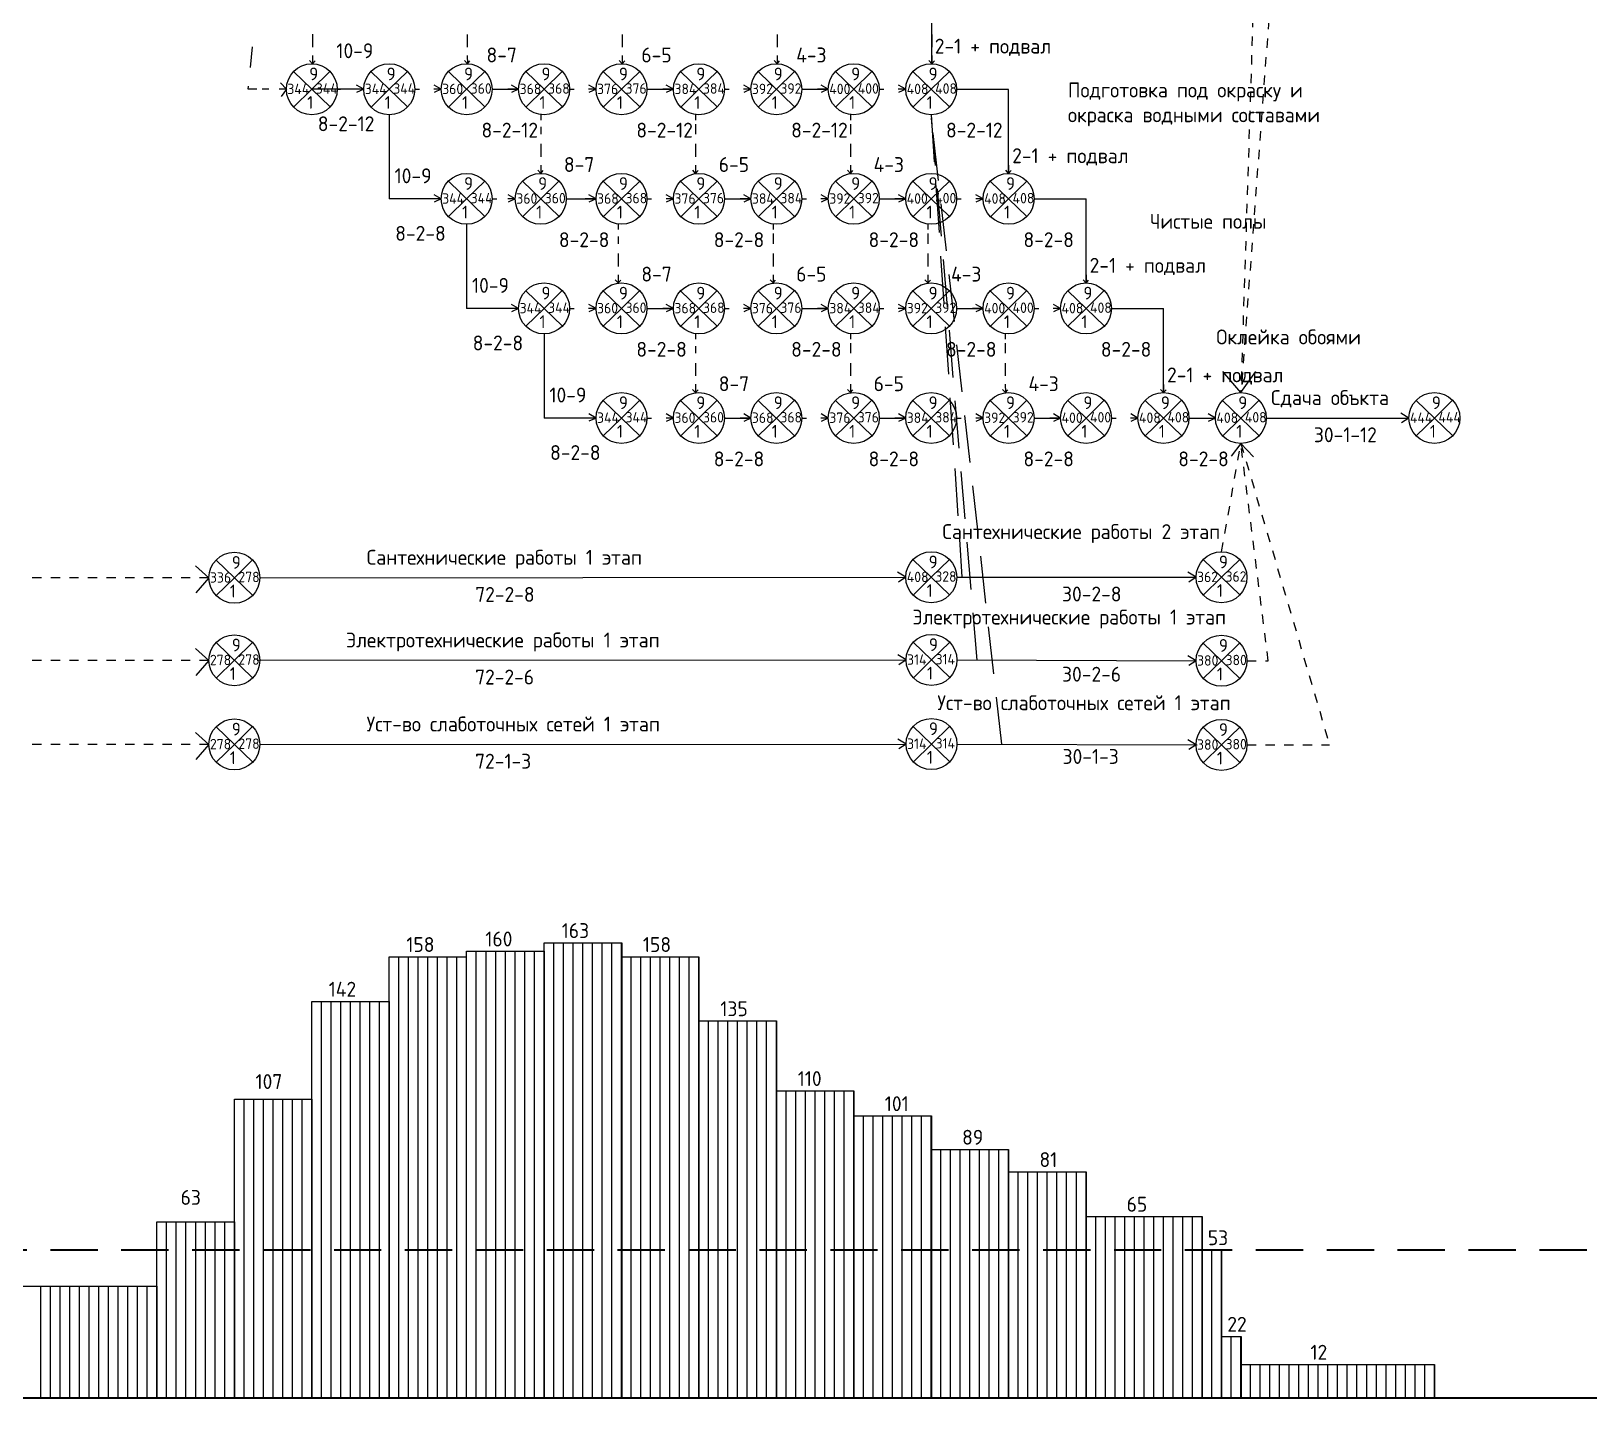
# Model space of a CAD drawing. Header units: millimetres. Extents: x -782 to 10910, y 3841 to 9763.
# Drawn here: x 3675.6 to 3884.8, y 8314 to 8497.6 of the extents above; entities that cross this region are included whole.
import ezdxf

# ---------------------------------------------------------------- set-up
doc = ezdxf.new("R2010")
doc.units = ezdxf.units.MM
doc.linetypes.add('DASHED2', pattern=[9.525, 6.35, -3.175])
doc.linetypes.add('JIS_02_1.2', pattern=[2.5, 1.25, -1.25])
doc.layers.add('A0-08', color=101, linetype='Continuous')
doc.styles.add('GOST-2.304_Type-B', font='GOST_Common.ttf')

msp = doc.modelspace()

# ---------------------------------------------------------------- linework, layer by layer
at = {"linetype": 'JIS_02_1.2', "lineweight": -3}
for p, q in [((3847.80294, 8578.908867), (3838.081627, 8449.079534)), ((3841.770539, 8564.367855), (3838.081627, 8449.079534)), ((3835.481601, 8427.693153), (3838.081627, 8442.239643)), ((3838.081627, 8442.239643), (3849.999142, 8401.75684)), ((3841.760571, 8413.057825), (3838.081627, 8442.239643)), ((3699.461656, 8424.207643), (3466.783294, 8424.207643)), ((3699.461679, 8413.104797), (3456.750844, 8413.067019)), ((3838.901546, 8413.057825), (3841.760571, 8413.057825)), ((3699.461656, 8401.815566), (3445.965984, 8401.765977)), ((3838.901546, 8401.75684), (3849.999142, 8401.75684))]:
    msp.add_line(p, q, dxfattribs=at)
at = {"lineweight": -3}
for p, q in [((3796.583177, 8493.233138), (3796.583177, 8504.534123)), ((3705.043672, 8492.726922), (3705.328191, 8495.533329)), ((3713.366244, 8497.202903), (3713.366244, 8495.475643)), ((3734.16627, 8497.199518), (3734.16627, 8495.472258)), ((3754.974724, 8497.199518), (3754.974724, 8495.472258)), ((3775.774724, 8497.199518), (3775.774724, 8495.472258)), ((3796.574724, 8497.199518), (3796.574724, 8495.472258)), ((3713.374698, 8493.245709), (3712.977523, 8493.677223)), ((3713.366244, 8494.360557), (3713.374698, 8493.245709)), ((3713.374698, 8493.245709), (3713.710921, 8493.634703)), ((3734.174724, 8493.242323), (3733.777549, 8493.673838)), ((3734.16627, 8494.357171), (3734.174724, 8493.242323)), ((3734.174724, 8493.242323), (3734.510947, 8493.631317)), ((3754.983177, 8493.242323), (3754.586003, 8493.673838)), ((3754.974724, 8494.357171), (3754.983177, 8493.242323)), ((3754.983177, 8493.242323), (3755.319401, 8493.631317)), ((3775.783177, 8493.242323), (3775.386003, 8493.673838)), ((3775.774724, 8494.357171), (3775.783177, 8493.242323)), ((3775.783177, 8493.242323), (3776.119401, 8493.631317)), ((3796.583177, 8493.242323), (3796.186003, 8493.673838)), ((3796.591631, 8493.233138), (3796.194456, 8493.664653)), ((3796.574724, 8494.357171), (3796.583177, 8493.242323)), ((3796.583177, 8494.347987), (3796.591631, 8493.233138)), ((3796.583177, 8493.242323), (3796.919401, 8493.631317)), ((3796.591631, 8493.233138), (3796.927854, 8493.622133)), ((3704.749546, 8489.825764), (3704.789758, 8490.222401)), ((3705.891897, 8489.825764), (3704.749546, 8489.825764)), ((3707.52895, 8489.835369), (3706.630143, 8489.844975)), ((3709.861656, 8489.825764), (3708.90492, 8489.825764)), ((3709.861656, 8489.825764), (3709.096639, 8490.669876)), ((3709.861656, 8489.825764), (3709.152386, 8488.869232)), ((3716.701546, 8489.825764), (3717.148042, 8489.825764)), ((3727.101546, 8489.825764), (3727.548042, 8489.825764)), ((3727.101572, 8489.822378), (3727.72661, 8489.822378)), ((3730.661682, 8489.822378), (3729.661123, 8489.822378)), ((3737.501572, 8489.822378), (3737.948067, 8489.822378)), ((3737.501572, 8489.822378), (3741.061682, 8489.822378)), ((3741.061682, 8489.822378), (3739.613523, 8489.822378)), ((3747.901572, 8489.822378), (3748.52661, 8489.822378)), ((3751.461682, 8489.822378), (3750.461123, 8489.822378)), ((3758.301572, 8489.822378), (3758.748067, 8489.822378)), ((3758.301572, 8489.822378), (3761.861682, 8489.822378)), ((3761.861682, 8489.822378), (3760.413523, 8489.822378)), ((3768.701572, 8489.822378), (3769.32661, 8489.822378)), ((3772.261682, 8489.822378), (3771.261123, 8489.822378)), ((3779.101572, 8489.822378), (3779.548067, 8489.822378)), ((3779.101572, 8489.822378), (3782.661682, 8489.822378)), ((3782.661682, 8489.822378), (3781.213523, 8489.822378)), ((3789.501572, 8489.822378), (3790.12661, 8489.822378)), ((3793.061682, 8489.822378), (3792.061123, 8489.822378)), ((3799.901572, 8489.822378), (3806.881627, 8489.822378)), ((3806.881627, 8478.512209), (3806.881627, 8489.813193)), ((3744.026678, 8482.478588), (3744.026678, 8480.751328)), ((3764.835132, 8482.478588), (3764.835132, 8480.751328)), ((3785.635132, 8482.478588), (3785.635132, 8480.751328)), ((3744.035132, 8478.521393), (3743.637957, 8478.952908)), ((3744.026678, 8479.636242), (3744.035132, 8478.521393)), ((3744.035132, 8478.521393), (3744.371355, 8478.910387)), ((3764.843585, 8478.521393), (3764.446411, 8478.952908)), ((3764.835132, 8479.636242), (3764.843585, 8478.521393)), ((3764.843585, 8478.521393), (3765.179809, 8478.910387)), ((3785.643585, 8478.521393), (3785.246411, 8478.952908)), ((3785.635132, 8479.636242), (3785.643585, 8478.521393)), ((3785.643585, 8478.521393), (3785.979809, 8478.910387)), ((3806.890081, 8478.512209), (3806.492906, 8478.943723)), ((3806.881627, 8479.627057), (3806.890081, 8478.512209)), ((3806.890081, 8478.512209), (3807.226304, 8478.901203)), ((3737.501546, 8475.104834), (3737.948042, 8475.104834)), ((3737.501572, 8475.101448), (3738.12661, 8475.101448)), ((3740.615187, 8475.101448), (3739.614627, 8475.101448)), ((3747.455077, 8475.101448), (3747.901572, 8475.101448)), ((3747.901572, 8475.101448), (3751.461682, 8475.101448)), ((3751.461682, 8475.101448), (3750.013523, 8475.101448)), ((3758.301572, 8475.101448), (3758.92661, 8475.101448)), ((3761.861682, 8475.101448), (3760.861123, 8475.101448)), ((3768.701572, 8475.101448), (3769.148067, 8475.101448)), ((3768.701572, 8475.101448), (3772.261682, 8475.101448)), ((3772.261682, 8475.101448), (3770.813523, 8475.101448)), ((3779.101572, 8475.101448), (3779.72661, 8475.101448)), ((3782.661682, 8475.101448), (3781.661123, 8475.101448)), ((3789.501572, 8475.101448), (3789.948067, 8475.101448)), ((3789.501572, 8475.101448), (3793.061682, 8475.101448)), ((3793.061682, 8475.101448), (3791.613523, 8475.101448)), ((3799.901572, 8475.101448), (3800.52661, 8475.101448)), ((3803.461682, 8475.101448), (3802.461123, 8475.101448)), ((3810.301572, 8475.101448), (3817.281627, 8475.101448)), ((3817.281627, 8463.791279), (3817.281627, 8475.092264)), ((3754.426678, 8467.757658), (3754.426678, 8466.030398)), ((3775.235132, 8467.757658), (3775.235132, 8466.030398)), ((3796.035132, 8467.757658), (3796.035132, 8466.030398)), ((3754.435132, 8463.800463), (3754.037957, 8464.231978)), ((3754.426678, 8464.915312), (3754.435132, 8463.800463)), ((3754.435132, 8463.800463), (3754.771355, 8464.189458)), ((3775.243585, 8463.800463), (3774.846411, 8464.231978)), ((3775.235132, 8464.915312), (3775.243585, 8463.800463)), ((3775.243585, 8463.800463), (3775.579809, 8464.189458)), ((3796.043585, 8463.800463), (3795.646411, 8464.231978)), ((3796.035132, 8464.915312), (3796.043585, 8463.800463)), ((3796.043585, 8463.800463), (3796.379809, 8464.189458)), ((3817.290081, 8463.791279), (3816.892906, 8464.222793)), ((3817.281627, 8464.906127), (3817.290081, 8463.791279)), ((3817.290081, 8463.791279), (3817.626304, 8464.180273)), ((3747.901546, 8460.383904), (3748.348042, 8460.383904)), ((3747.901572, 8460.380518), (3748.52661, 8460.380518)), ((3751.461682, 8460.380518), (3750.461123, 8460.380518)), ((3758.301572, 8460.380518), (3758.748067, 8460.380518)), ((3758.301572, 8460.380518), (3761.861682, 8460.380518)), ((3761.861682, 8460.380518), (3760.413523, 8460.380518)), ((3768.701572, 8460.380518), (3769.32661, 8460.380518)), ((3772.261682, 8460.380518), (3771.261123, 8460.380518)), ((3779.101572, 8460.380518), (3779.548067, 8460.380518)), ((3779.101572, 8460.380518), (3782.661682, 8460.380518)), ((3782.661682, 8460.380518), (3781.213523, 8460.380518)), ((3789.501572, 8460.380518), (3790.12661, 8460.380518)), ((3793.061682, 8460.380518), (3792.061123, 8460.380518)), ((3799.901572, 8460.380518), (3800.348067, 8460.380518)), ((3799.901572, 8460.380518), (3803.461682, 8460.380518)), ((3803.461682, 8460.380518), (3802.013523, 8460.380518)), ((3810.301572, 8460.380518), (3810.92661, 8460.380518)), ((3813.861682, 8460.380518), (3812.861123, 8460.380518)), ((3820.701572, 8460.380518), (3827.681627, 8460.371334)), ((3827.681627, 8449.070349), (3827.681627, 8460.371334)), ((3764.826678, 8453.036728), (3764.826678, 8451.309468)), ((3785.635132, 8453.036728), (3785.635132, 8451.309468)), ((3806.435132, 8453.036728), (3806.435132, 8451.309468)), ((3838.081627, 8449.079534), (3835.679024, 8451.910864)), ((3838.081627, 8449.079534), (3840.106812, 8451.910864)), ((3764.835132, 8449.079534), (3764.437957, 8449.511048)), ((3764.826678, 8450.194382), (3764.835132, 8449.079534)), ((3764.835132, 8449.079534), (3765.171355, 8449.468528)), ((3785.643585, 8449.079534), (3785.246411, 8449.511048)), ((3785.635132, 8450.194382), (3785.643585, 8449.079534)), ((3785.643585, 8449.079534), (3785.979809, 8449.468528)), ((3806.443585, 8449.079534), (3806.046411, 8449.511048)), ((3806.435132, 8450.194382), (3806.443585, 8449.079534)), ((3806.443585, 8449.079534), (3806.779809, 8449.468528)), ((3827.690081, 8449.070349), (3827.292906, 8449.501863)), ((3827.681627, 8450.185197), (3827.690081, 8449.070349)), ((3827.690081, 8449.070349), (3828.026304, 8449.459343)), ((3758.301546, 8445.662974), (3758.748042, 8445.662974)), ((3758.301572, 8445.659589), (3758.92661, 8445.659589)), ((3761.861682, 8445.659589), (3760.861123, 8445.659589)), ((3768.701572, 8445.659589), (3769.148067, 8445.659589)), ((3768.701572, 8445.659589), (3772.261682, 8445.659589)), ((3772.261682, 8445.659589), (3770.813523, 8445.659589)), ((3779.101572, 8445.659589), (3779.72661, 8445.659589)), ((3782.661682, 8445.659589), (3781.661123, 8445.659589)), ((3789.501572, 8445.659589), (3789.948067, 8445.659589)), ((3789.501572, 8445.659589), (3793.061682, 8445.659589)), ((3793.061682, 8445.659589), (3791.613523, 8445.659589)), ((3799.901572, 8445.659589), (3800.52661, 8445.659589)), ((3803.461682, 8445.659589), (3802.461123, 8445.659589)), ((3810.301572, 8445.659589), (3810.748067, 8445.659589)), ((3810.301572, 8445.659589), (3813.861682, 8445.659589)), ((3813.861682, 8445.659589), (3812.413523, 8445.659589)), ((3820.701572, 8445.659589), (3821.32661, 8445.659589)), ((3824.261682, 8445.659589), (3823.261123, 8445.659589)), ((3831.101572, 8445.659589), (3834.661682, 8445.659589)), ((3838.081627, 8442.239643), (3836.790984, 8440.536431)), ((3838.081627, 8442.239643), (3839.778666, 8440.444231)), ((3699.461656, 8424.207643), (3697.638436, 8425.811953)), ((3699.461656, 8424.207643), (3697.687676, 8422.1916)), ((3699.463384, 8413.104797), (3697.640164, 8414.709107)), ((3699.463384, 8413.104797), (3697.689404, 8411.088754)), ((3699.466037, 8401.815567), (3697.642816, 8403.419877)), ((3699.466037, 8401.815567), (3697.692056, 8399.799524)), ((3734.081627, 8314.049791), (3734.081627, 8374.049791)), ((3734.081627, 8374.049791), (3744.481601, 8374.049791)), ((3744.481601, 8314.049791), (3744.481601, 8375.174791)), ((3744.481601, 8375.174791), (3754.935724, 8375.174791)), ((3744.481601, 8374.049791), (3744.481601, 8314.049791)), ((3754.935724, 8375.174791), (3754.935724, 8314.049791)), ((3723.681601, 8314.049791), (3723.681601, 8373.299791)), ((3723.681601, 8373.299791), (3734.081627, 8373.299791)), ((3754.935724, 8314.049791), (3754.935724, 8373.299791)), ((3754.935724, 8373.299791), (3765.281627, 8373.299791)), ((3765.281627, 8373.299791), (3765.281627, 8314.049791)), ((3713.281601, 8314.049791), (3713.281601, 8367.299791)), ((3713.281601, 8367.299791), (3723.681601, 8367.299791)), ((3723.681601, 8367.299791), (3723.681601, 8314.049791)), ((3765.281627, 8314.049791), (3765.281627, 8364.674791)), ((3765.281627, 8364.674791), (3775.681627, 8364.674791)), ((3775.681627, 8364.674791), (3775.681627, 8314.049791)), ((3713.281601, 8314.049791), (3713.281601, 8359.404722)), ((3723.681601, 8314.049791), (3723.681601, 8359.404722)), ((3734.081627, 8314.049791), (3734.081627, 8359.404722)), ((3744.481601, 8314.049791), (3744.481601, 8359.404722)), ((3754.935724, 8314.049791), (3754.935724, 8359.404722)), ((3775.681627, 8314.049791), (3775.681627, 8359.404722)), ((3775.681627, 8314.049791), (3775.681627, 8355.299791)), ((3775.681627, 8355.299791), (3786.081627, 8355.299791)), ((3786.081627, 8355.299791), (3786.081627, 8314.049791)), ((3702.881601, 8314.049791), (3702.881601, 8354.174791)), ((3702.881601, 8354.174791), (3713.281601, 8354.174791)), ((3713.281601, 8354.174791), (3713.281601, 8314.049791)), ((3786.081627, 8314.049791), (3786.081627, 8351.924791)), ((3786.081627, 8351.924791), (3796.529307, 8351.924791)), ((3796.529307, 8351.924791), (3796.529307, 8314.049791)), ((3796.529307, 8314.049791), (3796.529307, 8347.424791)), ((3796.529307, 8347.424791), (3806.881627, 8347.424791)), ((3806.881627, 8347.424791), (3806.881627, 8314.049791)), ((3806.881627, 8314.049791), (3806.881627, 8344.424791)), ((3806.881627, 8344.424791), (3817.297986, 8344.424791)), ((3817.297986, 8344.424791), (3817.297986, 8314.049791)), ((3817.297986, 8314.049791), (3817.297986, 8338.424791)), ((3817.297986, 8338.424791), (3832.881601, 8338.424791)), ((3832.881601, 8338.424791), (3832.881601, 8314.049791)), ((3692.481601, 8314.049791), (3692.481601, 8337.674791)), ((3692.481601, 8337.674791), (3702.881601, 8337.674791)), ((3702.881601, 8337.674791), (3702.881601, 8314.049791)), ((3832.881601, 8314.049791), (3832.881601, 8333.924791)), ((3832.881601, 8333.924791), (3835.481601, 8333.924791)), ((3835.481601, 8333.924791), (3835.481601, 8314.049791)), ((3392.181601, 8329.049791), (3692.481601, 8329.049791)), ((3692.481601, 8329.049791), (3692.481601, 8314.049791)), ((3835.481601, 8314.049791), (3835.481601, 8322.299791)), ((3835.481601, 8322.299791), (3838.12256, 8322.299791)), ((3838.12256, 8322.299791), (3838.12256, 8314.049791)), ((3838.12256, 8314.049791), (3838.12256, 8318.549791)), ((3838.12256, 8318.549791), (3864.081601, 8318.549791)), ((3864.081601, 8318.549791), (3864.081601, 8314.049791))]:
    msp.add_line(p, q, dxfattribs=at)
at = {"lineweight": 25}
for p, q in [((3720.261656, 8489.825764), (3713.281601, 8489.825764)), ((3720.261656, 8489.825764), (3719.300547, 8490.370612)), ((3720.261656, 8489.825764), (3719.300547, 8489.38396)), ((3730.661682, 8489.822378), (3729.700572, 8490.367227)), ((3730.661682, 8489.822378), (3729.700572, 8489.380575)), ((3741.061682, 8489.822378), (3740.100572, 8490.367227)), ((3741.061682, 8489.822378), (3740.100572, 8489.380575)), ((3751.461682, 8489.822378), (3750.500572, 8490.367227)), ((3751.461682, 8489.822378), (3750.500572, 8489.380575)), ((3761.861682, 8489.822378), (3760.900572, 8490.367227)), ((3761.861682, 8489.822378), (3760.900572, 8489.380575)), ((3772.261682, 8489.822378), (3771.300572, 8490.367227)), ((3772.261682, 8489.822378), (3771.300572, 8489.380575)), ((3782.661682, 8489.822378), (3781.700572, 8490.367227)), ((3782.661682, 8489.822378), (3781.700572, 8489.380575)), ((3793.061682, 8489.822378), (3792.100572, 8490.367227)), ((3793.061682, 8489.822378), (3792.100572, 8489.380575)), ((3723.681601, 8486.405818), (3723.681601, 8475.104834)), ((3744.026678, 8486.402433), (3744.026678, 8485.690181)), ((3764.835132, 8486.402433), (3764.835132, 8485.690181)), ((3764.835132, 8486.402433), (3764.835132, 8485.690181)), ((3764.835132, 8485.153749), (3764.835132, 8484.180683)), ((3785.635132, 8486.402433), (3785.635132, 8485.690181)), ((3785.635132, 8486.402433), (3785.635132, 8485.690181)), ((3785.635132, 8485.153749), (3785.635132, 8484.180683)), ((3744.026678, 8484.772087), (3744.026678, 8483.801733)), ((3764.835132, 8484.772087), (3764.835132, 8483.801733)), ((3785.635132, 8484.772087), (3785.635132, 8483.801733)), ((3730.661656, 8475.104834), (3723.681601, 8475.104834)), ((3730.661656, 8475.104834), (3729.700547, 8475.649683)), ((3730.661656, 8475.104834), (3729.700547, 8474.663031)), ((3740.615189, 8475.105342), (3739.654079, 8475.650191)), ((3740.615189, 8475.105342), (3739.654079, 8474.663539)), ((3751.461682, 8475.101448), (3750.500572, 8475.646297)), ((3751.461682, 8475.101448), (3750.500572, 8474.659645)), ((3761.861682, 8475.101448), (3760.900572, 8475.646297)), ((3761.861682, 8475.101448), (3760.900572, 8474.659645)), ((3772.261682, 8475.101448), (3771.300572, 8475.646297)), ((3772.261682, 8475.101448), (3771.300572, 8474.659645)), ((3782.661682, 8475.101448), (3781.700572, 8475.646297)), ((3782.661682, 8475.101448), (3781.700572, 8474.659645)), ((3793.061682, 8475.101448), (3792.100572, 8475.646297)), ((3793.061682, 8475.101448), (3792.100572, 8474.659645)), ((3803.461682, 8475.101448), (3802.500572, 8475.646297)), ((3803.461682, 8475.101448), (3802.500572, 8474.659645)), ((3734.081601, 8471.684889), (3734.081601, 8460.383904)), ((3754.426678, 8471.681503), (3754.426678, 8470.969251)), ((3775.235132, 8471.681503), (3775.235132, 8470.969251)), ((3775.235132, 8471.681503), (3775.235132, 8470.969251)), ((3775.235132, 8470.432819), (3775.235132, 8469.459753)), ((3796.035132, 8471.681503), (3796.035132, 8470.969251)), ((3796.035132, 8471.681503), (3796.035132, 8470.969251)), ((3796.035132, 8470.432819), (3796.035132, 8469.459753)), ((3754.426678, 8470.051157), (3754.426678, 8469.080803)), ((3775.235132, 8470.051157), (3775.235132, 8469.080803)), ((3796.035132, 8470.051157), (3796.035132, 8469.080803)), ((3741.061656, 8460.383904), (3734.081601, 8460.383904)), ((3741.061656, 8460.383904), (3740.100547, 8460.928753)), ((3741.061656, 8460.383904), (3740.100547, 8459.942101)), ((3751.461682, 8460.380518), (3750.500572, 8460.925367)), ((3751.461682, 8460.380518), (3750.500572, 8459.938715)), ((3761.861682, 8460.380518), (3760.900572, 8460.925367)), ((3761.861682, 8460.380518), (3760.900572, 8459.938715)), ((3772.261682, 8460.380518), (3771.300572, 8460.925367)), ((3772.261682, 8460.380518), (3771.300572, 8459.938715)), ((3782.661682, 8460.380518), (3781.700572, 8460.925367)), ((3782.661682, 8460.380518), (3781.700572, 8459.938715)), ((3793.061682, 8460.380518), (3792.100572, 8460.925367)), ((3793.061682, 8460.380518), (3792.100572, 8459.938715)), ((3803.461682, 8460.380518), (3802.500572, 8460.925367)), ((3803.461682, 8460.380518), (3802.500572, 8459.938715)), ((3813.861682, 8460.380518), (3812.900572, 8460.925367)), ((3813.861682, 8460.380518), (3812.900572, 8459.938715)), ((3744.481601, 8456.963959), (3744.481601, 8445.662974)), ((3764.826678, 8456.960573), (3764.826678, 8456.248321)), ((3785.635132, 8456.960573), (3785.635132, 8456.248321)), ((3785.635132, 8456.960573), (3785.635132, 8456.248321)), ((3785.635132, 8455.711889), (3785.635132, 8454.738823)), ((3806.435132, 8456.960573), (3806.435132, 8456.248321)), ((3806.435132, 8456.960573), (3806.435132, 8456.248321)), ((3806.435132, 8455.711889), (3806.435132, 8454.738823)), ((3764.826678, 8455.330227), (3764.826678, 8454.359873)), ((3785.635132, 8455.330227), (3785.635132, 8454.359873)), ((3806.435132, 8455.330227), (3806.435132, 8454.359873)), ((3751.461656, 8445.662974), (3744.481601, 8445.662974)), ((3751.461656, 8445.662974), (3750.500547, 8446.207823)), ((3751.461656, 8445.662974), (3750.500547, 8445.221171)), ((3761.861682, 8445.659589), (3760.900572, 8446.204437)), ((3761.861682, 8445.659589), (3760.900572, 8445.217785)), ((3772.261682, 8445.659589), (3771.300572, 8446.204437)), ((3772.261682, 8445.659589), (3771.300572, 8445.217785)), ((3782.661682, 8445.659589), (3781.700572, 8446.204437)), ((3782.661682, 8445.659589), (3781.700572, 8445.217785)), ((3793.061682, 8445.659589), (3792.100572, 8446.204437)), ((3793.061682, 8445.659589), (3792.100572, 8445.217785)), ((3803.461682, 8445.659589), (3802.500572, 8446.204437)), ((3803.461682, 8445.659589), (3802.500572, 8445.217785)), ((3813.861682, 8445.659589), (3812.900572, 8446.204437)), ((3813.861682, 8445.659589), (3812.900572, 8445.217785)), ((3824.261682, 8445.659589), (3823.300572, 8446.204437)), ((3824.261682, 8445.659589), (3823.300572, 8445.217785)), ((3834.661682, 8445.659589), (3833.700572, 8446.204437)), ((3834.661682, 8445.659589), (3833.700572, 8445.217785)), ((3841.501572, 8445.659589), (3860.661656, 8445.659589)), ((3860.661656, 8445.659589), (3859.560966, 8446.335894)), ((3860.661656, 8445.659589), (3859.678562, 8445.022123)), ((3706.30154, 8424.214422), (3793.072913, 8424.270979)), ((3793.072912, 8424.273208), (3791.972221, 8424.949513)), ((3793.072912, 8424.273208), (3792.089817, 8423.635743)), ((3799.912802, 8424.273208), (3832.061656, 8424.273208)), ((3832.061656, 8424.273208), (3830.960966, 8424.949513)), ((3832.061656, 8424.273208), (3831.078562, 8423.635743)), ((3793.109362, 8413.169852), (3792.008671, 8413.846157)), ((3832.061656, 8413.057825), (3830.960966, 8413.73413)), ((3705.919945, 8413.122644), (3793.109362, 8413.169852)), ((3793.109362, 8413.169852), (3792.126267, 8412.532386)), ((3799.949242, 8413.161503), (3832.061656, 8413.057825)), ((3832.061656, 8413.057825), (3831.078562, 8412.420359)), ((3706.301546, 8401.816235), (3793.095655, 8401.859979)), ((3793.109362, 8401.868867), (3792.008671, 8402.545172)), ((3793.109362, 8401.868867), (3792.126267, 8401.231402)), ((3799.949252, 8401.868867), (3832.195902, 8401.750115)), ((3832.061656, 8401.75684), (3830.960966, 8402.433145)), ((3832.061656, 8401.75684), (3831.078562, 8401.119375)), ((3735.381601, 8314.049791), (3735.381601, 8374.049791)), ((3736.681601, 8314.049791), (3736.681601, 8374.049791)), ((3737.981601, 8314.049791), (3737.981601, 8374.049791)), ((3739.281601, 8314.049791), (3739.281601, 8374.049791)), ((3740.581601, 8314.049791), (3740.581601, 8374.049791)), ((3741.881601, 8314.049791), (3741.881601, 8374.049791)), ((3743.181601, 8314.049791), (3743.181601, 8374.049791)), ((3744.481601, 8314.049791), (3744.481601, 8374.049791)), ((3745.781601, 8314.049791), (3745.781601, 8375.174791)), ((3747.081601, 8314.049791), (3747.081601, 8375.174791)), ((3748.381601, 8314.049791), (3748.381601, 8375.174791)), ((3749.681601, 8314.049791), (3749.681601, 8375.174791)), ((3750.981601, 8314.049791), (3750.981601, 8375.174791)), ((3752.281601, 8314.049791), (3752.281601, 8375.174791)), ((3753.581601, 8314.049791), (3753.581601, 8375.174791)), ((3754.881601, 8314.049791), (3754.881601, 8375.174791)), ((3724.981601, 8314.049791), (3724.981601, 8373.299791)), ((3726.281601, 8314.049791), (3726.281601, 8373.299791)), ((3727.581601, 8314.049791), (3727.581601, 8373.299791)), ((3728.881601, 8314.049791), (3728.881601, 8373.299791)), ((3730.181601, 8314.049791), (3730.181601, 8373.299791)), ((3731.481601, 8314.049791), (3731.481601, 8373.299791)), ((3732.781601, 8314.049791), (3732.781601, 8373.299791)), ((3734.081601, 8314.049791), (3734.081601, 8373.299791)), ((3756.181601, 8314.049791), (3756.181601, 8373.299791)), ((3757.481601, 8314.049791), (3757.481601, 8373.299791)), ((3758.781601, 8314.049791), (3758.781601, 8373.299791)), ((3760.081601, 8314.049791), (3760.081601, 8373.299791)), ((3761.381601, 8314.049791), (3761.381601, 8373.299791)), ((3762.681601, 8314.049791), (3762.681601, 8373.299791)), ((3763.981601, 8314.049791), (3763.981601, 8373.299791)), ((3765.281601, 8314.049791), (3765.281601, 8373.299791)), ((3714.581601, 8314.049791), (3714.581601, 8367.299791)), ((3715.881601, 8314.049791), (3715.881601, 8367.299791)), ((3717.181601, 8314.049791), (3717.181601, 8367.299791)), ((3718.481601, 8314.049791), (3718.481601, 8367.299791)), ((3719.781601, 8314.049791), (3719.781601, 8367.299791)), ((3721.081601, 8314.049791), (3721.081601, 8367.299791)), ((3722.381601, 8314.049791), (3722.381601, 8367.299791)), ((3723.681601, 8314.049791), (3723.681601, 8367.299791)), ((3766.581601, 8314.049791), (3766.581601, 8364.674791)), ((3767.881601, 8314.049791), (3767.881601, 8364.674791)), ((3769.181601, 8314.049791), (3769.181601, 8364.674791)), ((3770.481601, 8314.049791), (3770.481601, 8364.674791)), ((3771.781601, 8314.049791), (3771.781601, 8364.674791)), ((3773.081601, 8314.049791), (3773.081601, 8364.674791)), ((3774.381601, 8314.049791), (3774.381601, 8364.674791)), ((3775.681601, 8314.049791), (3775.681601, 8364.674791)), ((3776.981601, 8314.049791), (3776.981601, 8355.299791)), ((3778.281601, 8314.049791), (3778.281601, 8355.299791)), ((3779.581601, 8314.049791), (3779.581601, 8355.299791)), ((3780.881601, 8314.049791), (3780.881601, 8355.299791)), ((3782.181601, 8314.049791), (3782.181601, 8355.299791)), ((3783.481601, 8314.049791), (3783.481601, 8355.299791)), ((3784.781601, 8314.049791), (3784.781601, 8355.299791)), ((3786.081601, 8314.049791), (3786.081601, 8355.299791)), ((3704.181601, 8314.049791), (3704.181601, 8354.174791)), ((3705.481601, 8314.049791), (3705.481601, 8354.174791)), ((3706.781601, 8314.049791), (3706.781601, 8354.174791)), ((3708.081601, 8314.049791), (3708.081601, 8354.174791)), ((3709.381601, 8314.049791), (3709.381601, 8354.174791)), ((3710.681601, 8314.049791), (3710.681601, 8354.174791)), ((3711.981601, 8314.049791), (3711.981601, 8354.174791)), ((3713.281601, 8314.049791), (3713.281601, 8354.174791)), ((3787.381601, 8314.049791), (3787.381601, 8351.924791)), ((3788.681601, 8314.049791), (3788.681601, 8351.924791)), ((3789.981601, 8314.049791), (3789.981601, 8351.924791)), ((3791.281601, 8314.049791), (3791.281601, 8351.924791)), ((3792.581601, 8314.049791), (3792.581601, 8351.924791)), ((3793.881601, 8314.049791), (3793.881601, 8351.924791)), ((3795.181601, 8314.049791), (3795.181601, 8351.924791)), ((3796.481601, 8314.049791), (3796.481601, 8351.924791)), ((3797.781601, 8314.049791), (3797.781601, 8347.424791)), ((3799.081601, 8314.049791), (3799.081601, 8347.424791)), ((3800.381601, 8314.049791), (3800.381601, 8347.424791)), ((3801.681601, 8314.049791), (3801.681601, 8347.424791)), ((3802.981601, 8314.049791), (3802.981601, 8347.424791)), ((3804.281601, 8314.049791), (3804.281601, 8347.424791)), ((3805.581601, 8314.049791), (3805.581601, 8347.424791)), ((3806.881601, 8314.049791), (3806.881601, 8347.424791)), ((3808.181601, 8314.049791), (3808.181601, 8344.424791)), ((3809.481601, 8314.049791), (3809.481601, 8344.424791)), ((3810.781601, 8314.049791), (3810.781601, 8344.424791)), ((3812.081601, 8314.049791), (3812.081601, 8344.424791)), ((3813.381601, 8314.049791), (3813.381601, 8344.424791)), ((3814.681601, 8314.049791), (3814.681601, 8344.424791)), ((3815.981601, 8314.049791), (3815.981601, 8344.424791)), ((3817.281601, 8314.049791), (3817.281601, 8344.424791)), ((3818.581601, 8314.049791), (3818.581601, 8338.424791)), ((3819.881601, 8314.049791), (3819.881601, 8338.424791)), ((3821.181601, 8314.049791), (3821.181601, 8338.424791)), ((3822.481601, 8314.049791), (3822.481601, 8338.424791)), ((3823.781601, 8314.049791), (3823.781601, 8338.424791)), ((3825.081601, 8314.049791), (3825.081601, 8338.424791)), ((3826.381601, 8314.049791), (3826.381601, 8338.424791)), ((3827.681601, 8314.049791), (3827.681601, 8338.424791)), ((3828.981601, 8314.049791), (3828.981601, 8338.424791)), ((3830.281601, 8314.049791), (3830.281601, 8338.424791)), ((3831.581601, 8314.049791), (3831.581601, 8338.424791)), ((3832.881601, 8314.049791), (3832.881601, 8338.424791)), ((3693.781601, 8314.049791), (3693.781601, 8337.674791)), ((3695.081601, 8314.049791), (3695.081601, 8337.674791)), ((3696.381601, 8314.049791), (3696.381601, 8337.674791)), ((3697.681601, 8314.049791), (3697.681601, 8337.674791)), ((3698.981601, 8314.049791), (3698.981601, 8337.674791)), ((3700.281601, 8314.049791), (3700.281601, 8337.674791)), ((3701.581601, 8314.049791), (3701.581601, 8337.674791)), ((3702.881601, 8314.049791), (3702.881601, 8337.674791)), ((3834.181601, 8314.049791), (3834.181601, 8333.924791)), ((3835.481601, 8314.049791), (3835.481601, 8333.924791)), ((3676.881601, 8314.049791), (3676.881601, 8329.049791)), ((3678.181601, 8314.049791), (3678.181601, 8329.049791)), ((3679.481601, 8314.049791), (3679.481601, 8329.049791)), ((3680.781601, 8314.049791), (3680.781601, 8329.049791)), ((3682.081601, 8314.049791), (3682.081601, 8329.049791)), ((3683.381601, 8314.049791), (3683.381601, 8329.049791)), ((3684.681601, 8314.049791), (3684.681601, 8329.049791)), ((3685.981601, 8314.049791), (3685.981601, 8329.049791)), ((3687.281601, 8314.049791), (3687.281601, 8329.049791)), ((3688.581601, 8314.049791), (3688.581601, 8329.049791)), ((3689.881601, 8314.049791), (3689.881601, 8329.049791)), ((3691.181601, 8314.049791), (3691.181601, 8329.049791)), ((3692.481601, 8314.049791), (3692.481601, 8329.049791)), ((3836.781601, 8314.049791), (3836.781601, 8322.299791)), ((3838.081601, 8314.049791), (3838.081601, 8322.299791)), ((3839.381601, 8314.049791), (3839.381601, 8318.549791)), ((3840.681601, 8314.049791), (3840.681601, 8318.549791)), ((3841.981601, 8314.049791), (3841.981601, 8318.549791)), ((3843.281601, 8314.049791), (3843.281601, 8318.549791)), ((3844.581601, 8314.049791), (3844.581601, 8318.549791)), ((3845.881601, 8314.049791), (3845.881601, 8318.549791)), ((3847.181601, 8314.049791), (3847.181601, 8318.549791)), ((3848.481601, 8314.049791), (3848.481601, 8318.549791)), ((3849.781601, 8314.049791), (3849.781601, 8318.549791)), ((3851.081601, 8314.049791), (3851.081601, 8318.549791)), ((3852.381601, 8314.049791), (3852.381601, 8318.549791)), ((3853.681601, 8314.049791), (3853.681601, 8318.549791)), ((3854.981601, 8314.049791), (3854.981601, 8318.549791)), ((3856.281601, 8314.049791), (3856.281601, 8318.549791)), ((3857.581601, 8314.049791), (3857.581601, 8318.549791)), ((3858.881601, 8314.049791), (3858.881601, 8318.549791)), ((3860.181601, 8314.049791), (3860.181601, 8318.549791)), ((3861.481601, 8314.049791), (3861.481601, 8318.549791)), ((3862.781601, 8314.049791), (3862.781601, 8318.549791)), ((3864.081601, 8314.049791), (3864.081601, 8318.549791))]:
    msp.add_line(p, q, dxfattribs=at)
at = {"linetype": 'DASHED2', "lineweight": -3}
for p, q in [((3796.481627, 8486.402433), (3800.613391, 8424.273208)), ((3802.652849, 8413.15924), (3796.481627, 8486.402433)), ((3805.962246, 8401.846723), (3796.481627, 8486.402433))]:
    msp.add_line(p, q, dxfattribs=at)
at = {"linetype": 'DASHED2', "lineweight": 40}
msp.add_line((3240.01722, 8333.924791), (3884.77308, 8333.924791), dxfattribs=at)
at = {"color": 0, "lineweight": 40, "ltscale": 0.01}
msp.add_line((3238.178816, 8314.049791), (3974.24584, 8314.049791), dxfattribs=at)
at = {"layer": 'A0-08', "color": 0, "lineweight": 25}
for p, q in [((3710.821794, 8492.201763), (3715.741408, 8487.449764)), ((3713.281601, 8489.825764), (3715.72518, 8492.21845)), ((3721.221794, 8492.201763), (3726.141408, 8487.449764)), ((3723.681601, 8489.825764), (3726.12518, 8492.21845)), ((3731.62182, 8492.198378), (3736.541434, 8487.446378)), ((3734.081627, 8489.822378), (3736.525205, 8492.215065)), ((3742.02182, 8492.198378), (3746.941434, 8487.446378)), ((3744.481627, 8489.822378), (3746.925205, 8492.215065)), ((3752.42182, 8492.198378), (3757.341434, 8487.446378)), ((3754.881627, 8489.822378), (3757.325205, 8492.215065)), ((3762.82182, 8492.198378), (3767.741434, 8487.446378)), ((3765.281627, 8489.822378), (3767.725205, 8492.215065)), ((3773.22182, 8492.198378), (3778.141434, 8487.446378)), ((3775.681627, 8489.822378), (3778.125205, 8492.215065)), ((3783.62182, 8492.198378), (3788.541434, 8487.446378)), ((3786.081627, 8489.822378), (3788.525205, 8492.215065)), ((3794.02182, 8492.198378), (3798.941434, 8487.446378)), ((3796.481627, 8489.822378), (3798.925205, 8492.215065)), ((3710.838023, 8487.433077), (3713.281601, 8489.825764)), ((3721.238023, 8487.433077), (3723.681601, 8489.825764)), ((3731.638049, 8487.429691), (3734.081627, 8489.822378)), ((3742.038049, 8487.429691), (3744.481627, 8489.822378)), ((3752.438049, 8487.429691), (3754.881627, 8489.822378)), ((3762.838049, 8487.429691), (3765.281627, 8489.822378)), ((3773.238049, 8487.429691), (3775.681627, 8489.822378)), ((3783.638049, 8487.429691), (3786.081627, 8489.822378)), ((3794.038049, 8487.429691), (3796.481627, 8489.822378)), ((3731.621794, 8477.480833), (3736.541408, 8472.728834)), ((3734.081601, 8475.104834), (3736.52518, 8477.49752)), ((3741.575325, 8477.477448), (3746.494939, 8472.725449)), ((3744.035132, 8475.101448), (3746.47871, 8477.494135)), ((3752.42182, 8477.477448), (3757.341434, 8472.725449)), ((3754.881627, 8475.101448), (3757.325205, 8477.494135)), ((3762.82182, 8477.477448), (3767.741434, 8472.725449)), ((3765.281627, 8475.101448), (3767.725205, 8477.494135)), ((3773.22182, 8477.477448), (3778.141434, 8472.725449)), ((3775.681627, 8475.101448), (3778.125205, 8477.494135)), ((3783.62182, 8477.477448), (3788.541434, 8472.725449)), ((3786.081627, 8475.101448), (3788.525205, 8477.494135)), ((3794.02182, 8477.477448), (3798.941434, 8472.725449)), ((3796.481627, 8475.101448), (3798.925205, 8477.494135)), ((3804.42182, 8477.477448), (3809.341434, 8472.725449)), ((3806.881627, 8475.101448), (3809.325205, 8477.494135)), ((3731.638023, 8472.712147), (3734.081601, 8475.104834)), ((3741.591553, 8472.708762), (3744.035132, 8475.101448)), ((3752.438049, 8472.708762), (3754.881627, 8475.101448)), ((3762.838049, 8472.708762), (3765.281627, 8475.101448)), ((3773.238049, 8472.708762), (3775.681627, 8475.101448)), ((3783.638049, 8472.708762), (3786.081627, 8475.101448)), ((3794.038049, 8472.708762), (3796.481627, 8475.101448)), ((3804.438049, 8472.708762), (3806.881627, 8475.101448)), ((3742.021794, 8462.759904), (3746.941408, 8458.007904)), ((3744.481601, 8460.383904), (3746.92518, 8462.776591)), ((3752.42182, 8462.756518), (3757.341434, 8458.004519)), ((3754.881627, 8460.380518), (3757.325205, 8462.773205)), ((3762.82182, 8462.756518), (3767.741434, 8458.004519)), ((3765.281627, 8460.380518), (3767.725205, 8462.773205)), ((3773.22182, 8462.756518), (3778.141434, 8458.004519)), ((3775.681627, 8460.380518), (3778.125205, 8462.773205)), ((3783.62182, 8462.756518), (3788.541434, 8458.004519)), ((3786.081627, 8460.380518), (3788.525205, 8462.773205)), ((3794.02182, 8462.756518), (3798.941434, 8458.004519)), ((3796.481627, 8460.380518), (3798.925205, 8462.773205)), ((3804.42182, 8462.756518), (3809.341434, 8458.004519)), ((3806.881627, 8460.380518), (3809.325205, 8462.773205)), ((3814.82182, 8462.756518), (3819.741434, 8458.004519)), ((3817.281627, 8460.380518), (3819.725205, 8462.773205)), ((3742.038023, 8457.991217), (3744.481601, 8460.383904)), ((3752.438049, 8457.987832), (3754.881627, 8460.380518)), ((3762.838049, 8457.987832), (3765.281627, 8460.380518)), ((3773.238049, 8457.987832), (3775.681627, 8460.380518)), ((3783.638049, 8457.987832), (3786.081627, 8460.380518)), ((3794.038049, 8457.987832), (3796.481627, 8460.380518)), ((3804.438049, 8457.987832), (3806.881627, 8460.380518)), ((3814.838049, 8457.987832), (3817.281627, 8460.380518)), ((3752.421794, 8448.038974), (3757.341408, 8443.286974)), ((3754.881601, 8445.662974), (3757.32518, 8448.055661)), ((3762.82182, 8448.035588), (3767.741434, 8443.283589)), ((3765.281627, 8445.659589), (3767.725205, 8448.052275)), ((3773.22182, 8448.035588), (3778.141434, 8443.283589)), ((3775.681627, 8445.659589), (3778.125205, 8448.052275)), ((3783.62182, 8448.035588), (3788.541434, 8443.283589)), ((3786.081627, 8445.659589), (3788.525205, 8448.052275)), ((3794.02182, 8448.035588), (3798.941434, 8443.283589)), ((3796.481627, 8445.659589), (3798.925205, 8448.052275)), ((3804.42182, 8448.035588), (3809.341434, 8443.283589)), ((3806.881627, 8445.659589), (3809.325205, 8448.052275)), ((3814.82182, 8448.035588), (3819.741434, 8443.283589)), ((3817.281627, 8445.659589), (3819.725205, 8448.052275)), ((3825.22182, 8448.035588), (3830.141434, 8443.283589)), ((3827.681627, 8445.659589), (3830.125205, 8448.052275)), ((3835.62182, 8448.035588), (3840.541434, 8443.283589)), ((3838.081627, 8445.659589), (3840.525205, 8448.052275)), ((3861.621794, 8448.035588), (3866.541408, 8443.283589)), ((3864.081601, 8445.659589), (3866.52518, 8448.052275)), ((3752.438023, 8443.270287), (3754.881601, 8445.662974)), ((3762.838049, 8443.266902), (3765.281627, 8445.659589)), ((3773.238049, 8443.266902), (3775.681627, 8445.659589)), ((3783.638049, 8443.266902), (3786.081627, 8445.659589)), ((3794.038049, 8443.266902), (3796.481627, 8445.659589)), ((3804.438049, 8443.266902), (3806.881627, 8445.659589)), ((3814.838049, 8443.266902), (3817.281627, 8445.659589)), ((3825.238049, 8443.266902), (3827.681627, 8445.659589)), ((3835.638049, 8443.266902), (3838.081627, 8445.659589)), ((3861.638023, 8443.266902), (3864.081601, 8445.659589)), ((3700.421794, 8426.583643), (3705.341408, 8421.831643)), ((3702.881601, 8424.207643), (3705.32518, 8426.60033)), ((3794.03305, 8426.649208), (3798.952664, 8421.897208)), ((3796.492857, 8424.273208), (3798.936435, 8426.665895)), ((3833.021794, 8426.649208), (3837.941408, 8421.897208)), ((3835.481601, 8424.273208), (3837.92518, 8426.665895)), ((3700.438023, 8421.814956), (3702.881601, 8424.207643)), ((3794.049279, 8421.880521), (3796.492857, 8424.273208)), ((3833.038023, 8421.880521), (3835.481601, 8424.273208)), ((3700.421794, 8415.493219), (3705.341408, 8410.74122)), ((3702.881601, 8413.117219), (3705.32518, 8415.509906)), ((3794.0695, 8415.545851), (3798.989114, 8410.793852)), ((3796.529307, 8413.169852), (3798.972885, 8415.562538)), ((3833.021794, 8415.433824), (3837.941408, 8410.681825)), ((3835.481601, 8413.057825), (3837.92518, 8415.450511)), ((3700.438023, 8410.724533), (3702.881601, 8413.117219)), ((3794.085728, 8410.777165), (3796.529307, 8413.169852)), ((3833.038023, 8410.665138), (3835.481601, 8413.057825)), ((3700.421794, 8404.192234), (3705.341408, 8399.440235)), ((3702.881601, 8401.816235), (3705.32518, 8404.208921)), ((3794.0695, 8404.244867), (3798.989114, 8399.492867)), ((3796.529307, 8401.868867), (3798.972885, 8404.261554)), ((3833.021794, 8404.13284), (3837.941408, 8399.38084)), ((3835.481601, 8401.75684), (3837.92518, 8404.149527)), ((3700.438023, 8399.423548), (3702.881601, 8401.816235)), ((3794.085728, 8399.47618), (3796.529307, 8401.868867)), ((3833.038023, 8399.364153), (3835.481601, 8401.75684))]:
    msp.add_line(p, q, dxfattribs=at)
for centre in [(3713.281601, 8489.825764), (3723.681601, 8489.825764), (3734.081627, 8489.822378), (3744.481627, 8489.822378), (3754.881627, 8489.822378), (3765.281627, 8489.822378), (3775.681627, 8489.822378), (3786.081627, 8489.822378), (3796.481627, 8489.822378), (3734.081601, 8475.104834), (3744.035132, 8475.101448), (3754.881627, 8475.101448), (3765.281627, 8475.101448), (3775.681627, 8475.101448), (3786.081627, 8475.101448), (3796.481627, 8475.101448), (3806.881627, 8475.101448), (3744.481601, 8460.383904), (3754.881627, 8460.380518), (3765.281627, 8460.380518), (3775.681627, 8460.380518), (3786.081627, 8460.380518), (3796.481627, 8460.380518), (3806.881627, 8460.380518), (3817.281627, 8460.380518), (3754.881601, 8445.662974), (3765.281627, 8445.659589), (3775.681627, 8445.659589), (3786.081627, 8445.659589), (3796.481627, 8445.659589), (3806.881627, 8445.659589), (3817.281627, 8445.659589), (3827.681627, 8445.659589), (3838.081627, 8445.659589), (3864.081601, 8445.659589), (3702.881601, 8424.207643), (3796.492857, 8424.273208), (3835.481601, 8424.273208), (3702.881601, 8413.117219), (3796.529307, 8413.169852), (3835.481601, 8413.057825), (3702.881601, 8401.816235), (3796.529307, 8401.868867), (3835.481601, 8401.75684)]:
    msp.add_circle(centre, 3.419945, dxfattribs=at)

# ---------------------------------------------------------------- texts
at = {"layer": 'A0-08', "color": 0, "lineweight": 25, "attachment_point": 1, "style": 'GOST-2.304_Type-B'}
for s, width, insert, char_height in [('10-9', 2.49875162, (3716.581997, 8495.991439), 2), ('10-9', 2.49875162, (3716.581997, 8495.991439), 2), ('8-7', 2.49875162, (3736.749719, 8495.430692), 2), ('6-5', 2.49875162, (3757.549719, 8495.430692), 2), ('4-3', 2.49875162, (3778.349719, 8495.430692), 2), ('2-1 + подвал', 31.90826704, (3796.963584, 8496.615917), 2), ('9', 2.49875162, (3712.937839, 8492.739556), 1.709973), ('9', 2.49875162, (3723.337839, 8492.739556), 1.709973), ('9', 2.49875162, (3733.737865, 8492.73617), 1.709973), ('9', 2.49875162, (3744.137865, 8492.73617), 1.709973), ('9', 2.49875162, (3754.537865, 8492.73617), 1.709973), ('9', 2.49875162, (3764.937865, 8492.73617), 1.709973), ('9', 2.49875162, (3775.337865, 8492.73617), 1.709973), ('9', 2.49875162, (3785.737865, 8492.73617), 1.709973), ('9', 2.49875162, (3796.137865, 8492.73617), 1.709973), ('344', 2.49875162, (3709.995902, 8490.571692), 1.4), ('344', 2.49875162, (3713.821193, 8490.627462), 1.4), ('344', 2.49875162, (3720.395902, 8490.571692), 1.4), ('344', 2.49875162, (3724.221193, 8490.627462), 1.4), ('360', 2.49875162, (3730.795928, 8490.568306), 1.4), ('360', 2.49875162, (3734.621219, 8490.624076), 1.4), ('368', 2.49875162, (3741.195928, 8490.568306), 1.4), ('368', 2.49875162, (3745.021219, 8490.624076), 1.4), ('376', 2.49875162, (3751.595928, 8490.568306), 1.4), ('376', 2.49875162, (3755.421219, 8490.624076), 1.4), ('384', 2.49875162, (3761.995928, 8490.568306), 1.4), ('384', 2.49875162, (3765.821219, 8490.624076), 1.4), ('392', 2.49875162, (3772.395928, 8490.568306), 1.4), ('392', 2.49875162, (3776.221219, 8490.624076), 1.4), ('400', 2.49875162, (3782.795928, 8490.568306), 1.4), ('400', 2.49875162, (3786.621219, 8490.624076), 1.4), ('408', 2.49875162, (3793.195928, 8490.568306), 1.4), ('408', 2.49875162, (3797.021219, 8490.624076), 1.4), ('Подготовка под окраску и \\Pокраска водными составами', 101.16966341, (3814.848344, 8490.724739), 2), ('1', 2.49875162, (3712.659436, 8488.902936), 1.709973), ('1', 2.49875162, (3723.059436, 8488.902936), 1.709973), ('1', 2.49875162, (3733.459461, 8488.899551), 1.709973), ('1', 2.49875162, (3743.859461, 8488.899551), 1.709973), ('1', 2.49875162, (3754.259461, 8488.899551), 1.709973), ('1', 2.49875162, (3764.659461, 8488.899551), 1.709973), ('1', 2.49875162, (3775.059461, 8488.899551), 1.709973), ('1', 2.49875162, (3785.459461, 8488.899551), 1.709973), ('1', 2.49875162, (3795.859461, 8488.899551), 1.709973), ('8-2-12', 2.49875162, (3714.090373, 8486.187952), 2), ('8-2-12', 2.49875162, (3736.075423, 8485.334347), 2), ('8-2-12', 2.49875162, (3756.875423, 8485.334347), 2), ('8-2-12', 2.49875162, (3777.675423, 8485.334347), 2), ('8-2-12', 2.49875162, (3798.475423, 8485.334347), 2), ('8-7', 2.49875162, (3747.149719, 8480.709762), 2), ('6-5', 2.49875162, (3767.949719, 8480.709762), 2), ('4-3', 2.49875162, (3788.749719, 8480.709762), 2), ('2-1 + подвал', 31.90826704, (3807.363584, 8481.894987), 2), ('10-9', 2.49875162, (3724.401721, 8479.196089), 2), ('9', 2.49875162, (3733.737839, 8478.018626), 1.709973), ('9', 2.49875162, (3743.69137, 8478.015241), 1.709973), ('9', 2.49875162, (3754.537865, 8478.015241), 1.709973), ('9', 2.49875162, (3764.937865, 8478.015241), 1.709973), ('9', 2.49875162, (3775.337865, 8478.015241), 1.709973), ('9', 2.49875162, (3785.737865, 8478.015241), 1.709973), ('9', 2.49875162, (3796.137865, 8478.015241), 1.709973), ('9', 2.49875162, (3806.537865, 8478.015241), 1.709973), ('344', 2.49875162, (3730.795902, 8475.850762), 1.4), ('344', 2.49875162, (3734.621193, 8475.906532), 1.4), ('360', 2.49875162, (3740.749432, 8475.847377), 1.4), ('360', 2.49875162, (3744.574724, 8475.903147), 1.4), ('368', 2.49875162, (3751.595928, 8475.847377), 1.4), ('368', 2.49875162, (3755.421219, 8475.903147), 1.4), ('376', 2.49875162, (3761.995928, 8475.847377), 1.4), ('376', 2.49875162, (3765.821219, 8475.903147), 1.4), ('384', 2.49875162, (3772.395928, 8475.847377), 1.4), ('384', 2.49875162, (3776.221219, 8475.903147), 1.4), ('392', 2.49875162, (3782.795928, 8475.847377), 1.4), ('392', 2.49875162, (3786.621219, 8475.903147), 1.4), ('400', 2.49875162, (3793.195928, 8475.847377), 1.4), ('400', 2.49875162, (3797.021219, 8475.903147), 1.4), ('408', 2.49875162, (3803.595928, 8475.847377), 1.4), ('408', 2.49875162, (3807.421219, 8475.903147), 1.4), ('1', 2.49875162, (3733.459436, 8474.182006), 1.709973), ('1', 2.49875162, (3743.412966, 8474.178621), 1.709973), ('1', 2.49875162, (3754.259461, 8474.178621), 1.709973), ('1', 2.49875162, (3764.659461, 8474.178621), 1.709973), ('1', 2.49875162, (3775.059461, 8474.178621), 1.709973), ('1', 2.49875162, (3785.459461, 8474.178621), 1.709973), ('1', 2.49875162, (3795.859461, 8474.178621), 1.709973), ('1', 2.49875162, (3806.259461, 8474.178621), 1.709973), ('Чистые полы', 43.01416096, (3825.87101, 8473.092983), 2), ('8-2-8', 2.49875162, (3724.490373, 8471.467022), 2), ('8-2-8', 2.49875162, (3746.475423, 8470.613417), 2), ('8-2-8', 2.49875162, (3767.275423, 8470.613417), 2), ('8-2-8', 2.49875162, (3788.075423, 8470.613417), 2), ('8-2-8', 2.49875162, (3808.875423, 8470.613417), 2), ('2-1 + подвал', 31.90826704, (3817.763584, 8467.174057), 2), ('10-9', 2.49875162, (3734.801721, 8464.475159), 2), ('8-7', 2.49875162, (3757.549719, 8465.988832), 2), ('6-5', 2.49875162, (3778.349719, 8465.988832), 2), ('4-3', 2.49875162, (3799.149719, 8465.988832), 2), ('9', 2.49875162, (3744.137839, 8463.297696), 1.709973), ('9', 2.49875162, (3754.537865, 8463.294311), 1.709973), ('9', 2.49875162, (3764.937865, 8463.294311), 1.709973), ('9', 2.49875162, (3775.337865, 8463.294311), 1.709973), ('9', 2.49875162, (3785.737865, 8463.294311), 1.709973), ('9', 2.49875162, (3796.137865, 8463.294311), 1.709973), ('9', 2.49875162, (3806.537865, 8463.294311), 1.709973), ('9', 2.49875162, (3816.937865, 8463.294311), 1.709973), ('344', 2.49875162, (3741.195902, 8461.129832), 1.4), ('344', 2.49875162, (3745.021193, 8461.185602), 1.4), ('360', 2.49875162, (3751.595928, 8461.126447), 1.4), ('360', 2.49875162, (3755.421219, 8461.182217), 1.4), ('368', 2.49875162, (3761.995928, 8461.126447), 1.4), ('368', 2.49875162, (3765.821219, 8461.182217), 1.4), ('376', 2.49875162, (3772.395928, 8461.126447), 1.4), ('376', 2.49875162, (3776.221219, 8461.182217), 1.4), ('384', 2.49875162, (3782.795928, 8461.126447), 1.4), ('384', 2.49875162, (3786.621219, 8461.182217), 1.4), ('392', 2.49875162, (3793.195928, 8461.126447), 1.4), ('392', 2.49875162, (3797.021219, 8461.182217), 1.4), ('400', 2.49875162, (3803.595928, 8461.126447), 1.4), ('400', 2.49875162, (3807.421219, 8461.182217), 1.4), ('408', 2.49875162, (3813.995928, 8461.126447), 1.4), ('408', 2.49875162, (3817.821219, 8461.182217), 1.4), ('1', 2.49875162, (3743.859436, 8459.461077), 1.709973), ('1', 2.49875162, (3754.259461, 8459.457691), 1.709973), ('1', 2.49875162, (3764.659461, 8459.457691), 1.709973), ('1', 2.49875162, (3775.059461, 8459.457691), 1.709973), ('1', 2.49875162, (3785.459461, 8459.457691), 1.709973), ('1', 2.49875162, (3795.859461, 8459.457691), 1.709973), ('1', 2.49875162, (3806.259461, 8459.457691), 1.709973), ('1', 2.49875162, (3816.659461, 8459.457691), 1.709973), ('8-2-8', 2.49875162, (3734.890373, 8456.746092), 2), ('8-2-8', 2.49875162, (3756.875423, 8455.892487), 2), ('8-2-8', 2.49875162, (3777.675423, 8455.892487), 2), ('8-2-8', 2.49875162, (3798.475423, 8455.892487), 2), ('8-2-8', 2.49875162, (3819.275423, 8455.892487), 2), ('Оклейка обоями', 43.01416096, (3834.774433, 8457.550335), 2), ('2-1 + подвал', 31.90826704, (3828.163584, 8452.453127), 2), ('10-9', 2.49875162, (3745.201721, 8449.75423), 2), ('8-7', 2.49875162, (3767.949719, 8451.267902), 2), ('6-5', 2.49875162, (3788.749719, 8451.267902), 2), ('4-3', 2.49875162, (3809.549719, 8451.267902), 2), ('Cдача объкта', 43.01416096, (3842.061724, 8449.402261), 2), ('9', 2.49875162, (3754.537839, 8448.576766), 1.709973), ('9', 2.49875162, (3764.937865, 8448.573381), 1.709973), ('9', 2.49875162, (3775.337865, 8448.573381), 1.709973), ('9', 2.49875162, (3785.737865, 8448.573381), 1.709973), ('9', 2.49875162, (3796.137865, 8448.573381), 1.709973), ('9', 2.49875162, (3806.537865, 8448.573381), 1.709973), ('9', 2.49875162, (3816.937865, 8448.573381), 1.709973), ('9', 2.49875162, (3827.337865, 8448.573381), 1.709973), ('9', 2.49875162, (3837.737865, 8448.573381), 1.709973), ('9', 2.49875162, (3863.737839, 8448.573381), 1.709973), ('344', 2.49875162, (3751.595902, 8446.408903), 1.4), ('344', 2.49875162, (3755.421193, 8446.464672), 1.4), ('360', 2.49875162, (3761.995928, 8446.405517), 1.4), ('360', 2.49875162, (3765.821219, 8446.461287), 1.4), ('368', 2.49875162, (3772.395928, 8446.405517), 1.4), ('368', 2.49875162, (3776.221219, 8446.461287), 1.4), ('376', 2.49875162, (3782.795928, 8446.405517), 1.4), ('376', 2.49875162, (3786.621219, 8446.461287), 1.4), ('384', 2.49875162, (3793.195928, 8446.405517), 1.4), ('384', 2.49875162, (3797.021219, 8446.461287), 1.4), ('392', 2.49875162, (3803.595928, 8446.405517), 1.4), ('392', 2.49875162, (3807.421219, 8446.461287), 1.4), ('400', 2.49875162, (3813.995928, 8446.405517), 1.4), ('400', 2.49875162, (3817.821219, 8446.461287), 1.4), ('408', 2.49875162, (3824.395928, 8446.405517), 1.4), ('408', 2.49875162, (3828.221219, 8446.461287), 1.4), ('408', 2.49875162, (3834.795928, 8446.405517), 1.4), ('408', 2.49875162, (3838.621219, 8446.461287), 1.4), ('444', 2.49875162, (3860.795902, 8446.405517), 1.4), ('444', 2.49875162, (3864.621193, 8446.461287), 1.4), ('1', 2.49875162, (3754.259436, 8444.740147), 1.709973), ('1', 2.49875162, (3764.659461, 8444.736761), 1.709973), ('1', 2.49875162, (3775.059461, 8444.736761), 1.709973), ('1', 2.49875162, (3785.459461, 8444.736761), 1.709973), ('1', 2.49875162, (3795.859461, 8444.736761), 1.709973), ('1', 2.49875162, (3806.259461, 8444.736761), 1.709973), ('1', 2.49875162, (3816.659461, 8444.736761), 1.709973), ('1', 2.49875162, (3827.059461, 8444.736761), 1.709973), ('1', 2.49875162, (3837.459461, 8444.736761), 1.709973), ('30-1-12', 2.49875162, (3847.891056, 8444.408757), 2), ('1', 2.49875162, (3863.459436, 8444.736761), 1.709973), ('8-2-8', 2.49875162, (3745.290373, 8442.025162), 2), ('8-2-8', 2.49875162, (3767.275423, 8441.171557), 2), ('8-2-8', 2.49875162, (3788.075423, 8441.171557), 2), ('8-2-8', 2.49875162, (3808.875423, 8441.171557), 2), ('8-2-8', 2.49875162, (3829.675423, 8441.171557), 2), ('Сантехнические работы 2 этап', 43.01416096, (3797.986337, 8431.408543), 2), ('9', 2.49875162, (3702.537839, 8427.121435), 1.709973), ('Сантехнические работы 1 этап', 43.01416096, (3720.655994, 8427.958924), 2), ('9', 2.49875162, (3796.149095, 8427.187), 1.709973), ('9', 2.49875162, (3835.137839, 8427.187), 1.709973), ('336', 2.49875162, (3699.595902, 8424.953571), 1.4), ('278', 2.49875162, (3703.421193, 8425.009341), 1.4), ('408', 2.49875162, (3793.207158, 8425.019137), 1.4), ('328', 2.49875162, (3797.032449, 8425.074906), 1.4), ('362', 2.49875162, (3832.195902, 8425.019137), 1.4), ('362', 2.49875162, (3836.021193, 8425.074906), 1.4), ('1', 2.49875162, (3702.259436, 8423.284816), 1.709973), ('72-2-8', 2.49875162, (3735.234866, 8422.965421), 2), ('1', 2.49875162, (3795.870691, 8423.350381), 1.709973), ('30-2-8', 2.49875162, (3814.058776, 8423.022376), 2), ('1', 2.49875162, (3834.859436, 8423.350381), 1.709973), ('Электротехнические работы 1 этап', 50.89511905, (3793.959956, 8419.926789), 2), ('9', 2.49875162, (3702.537839, 8416.031012), 1.709973), ('Электротехнические работы 1 этап', 50.89511905, (3717.874166, 8416.846752), 2), ('9', 2.49875162, (3796.185544, 8416.083644), 1.709973), ('9', 2.49875162, (3835.137839, 8415.971617), 1.709973), ('278', 2.49875162, (3699.595902, 8413.863148), 1.4), ('278', 2.49875162, (3703.421193, 8413.918918), 1.4), ('314', 2.49875162, (3793.243607, 8413.91578), 1.4), ('314', 2.49875162, (3797.068899, 8413.97155), 1.4), ('380', 2.49875162, (3832.195902, 8413.803753), 1.4), ('380', 2.49875162, (3836.021193, 8413.859523), 1.4), ('1', 2.49875162, (3702.259436, 8412.194392), 1.709973), ('72-2-6', 2.49875162, (3735.218793, 8411.868872), 2), ('1', 2.49875162, (3795.907141, 8412.247024), 1.709973), ('30-2-6', 2.49875162, (3814.062506, 8412.250743), 2), ('1', 2.49875162, (3834.859436, 8412.134997), 1.709973), ('Уст-во слаботочных сетей 1 этап', 43.01416096, (3797.312798, 8408.416369), 2), ('Уст-во слаботочных сетей 1 этап', 43.01416096, (3720.639921, 8405.561391), 2), ('9', 2.49875162, (3702.537839, 8404.730027), 1.709973), ('9', 2.49875162, (3796.185544, 8404.782659), 1.709973), ('9', 2.49875162, (3835.137839, 8404.670632), 1.709973), ('278', 2.49875162, (3699.595902, 8402.562163), 1.4), ('278', 2.49875162, (3703.421193, 8402.617933), 1.4), ('314', 2.49875162, (3793.243607, 8402.614795), 1.4), ('314', 2.49875162, (3797.068899, 8402.670565), 1.4), ('30-1-3', 2.49875162, (3814.134657, 8401.197919), 2), ('380', 2.49875162, (3832.195902, 8402.502768), 1.4), ('380', 2.49875162, (3836.021193, 8402.558538), 1.4), ('1', 2.49875162, (3702.259436, 8400.893407), 1.709973), ('72-1-3', 2.49875162, (3735.218793, 8400.567887), 2), ('1', 2.49875162, (3795.907141, 8400.94604), 1.709973), ('1', 2.49875162, (3834.859436, 8400.834013), 1.709973), ('160', 9.38111552, (3736.587366, 8376.687065), 2), ('163', 9.38111552, (3746.851525, 8377.812095), 2), ('158', 9.38111552, (3725.976989, 8375.937064), 2), ('158', 9.38111552, (3757.757571, 8375.937083), 2), ('142', 9.38111552, (3715.546902, 8369.938728), 2), ('135', 9.38111552, (3768.157571, 8367.312085), 2), ('107', 9.38111552, (3705.719648, 8357.530147), 2), ('110', 9.38111552, (3778.549613, 8357.933797), 2), ('101', 9.38111552, (3790.249618, 8354.558803), 2), ('89', 9.38111552, (3800.637587, 8350.053858), 2), ('81', 9.38111552, (3811.0296, 8347.050566), 2), ('63', 9.38111552, (3695.656969, 8341.969436), 2), ('65', 9.38111552, (3822.737558, 8341.053873), 2), ('53', 9.38111552, (3833.644519, 8336.553865), 2), ('22', 9.38111552, (3836.261534, 8324.928879), 2), ('12', 9.38111552, (3847.429561, 8321.175567), 2)]:
    msp.add_mtext_dynamic_manual_height_columns(s, width=width, gutter_width=12.5, heights=[0], dxfattribs=dict(at, insert=insert, char_height=char_height))

doc.saveas('drawing.dxf')
